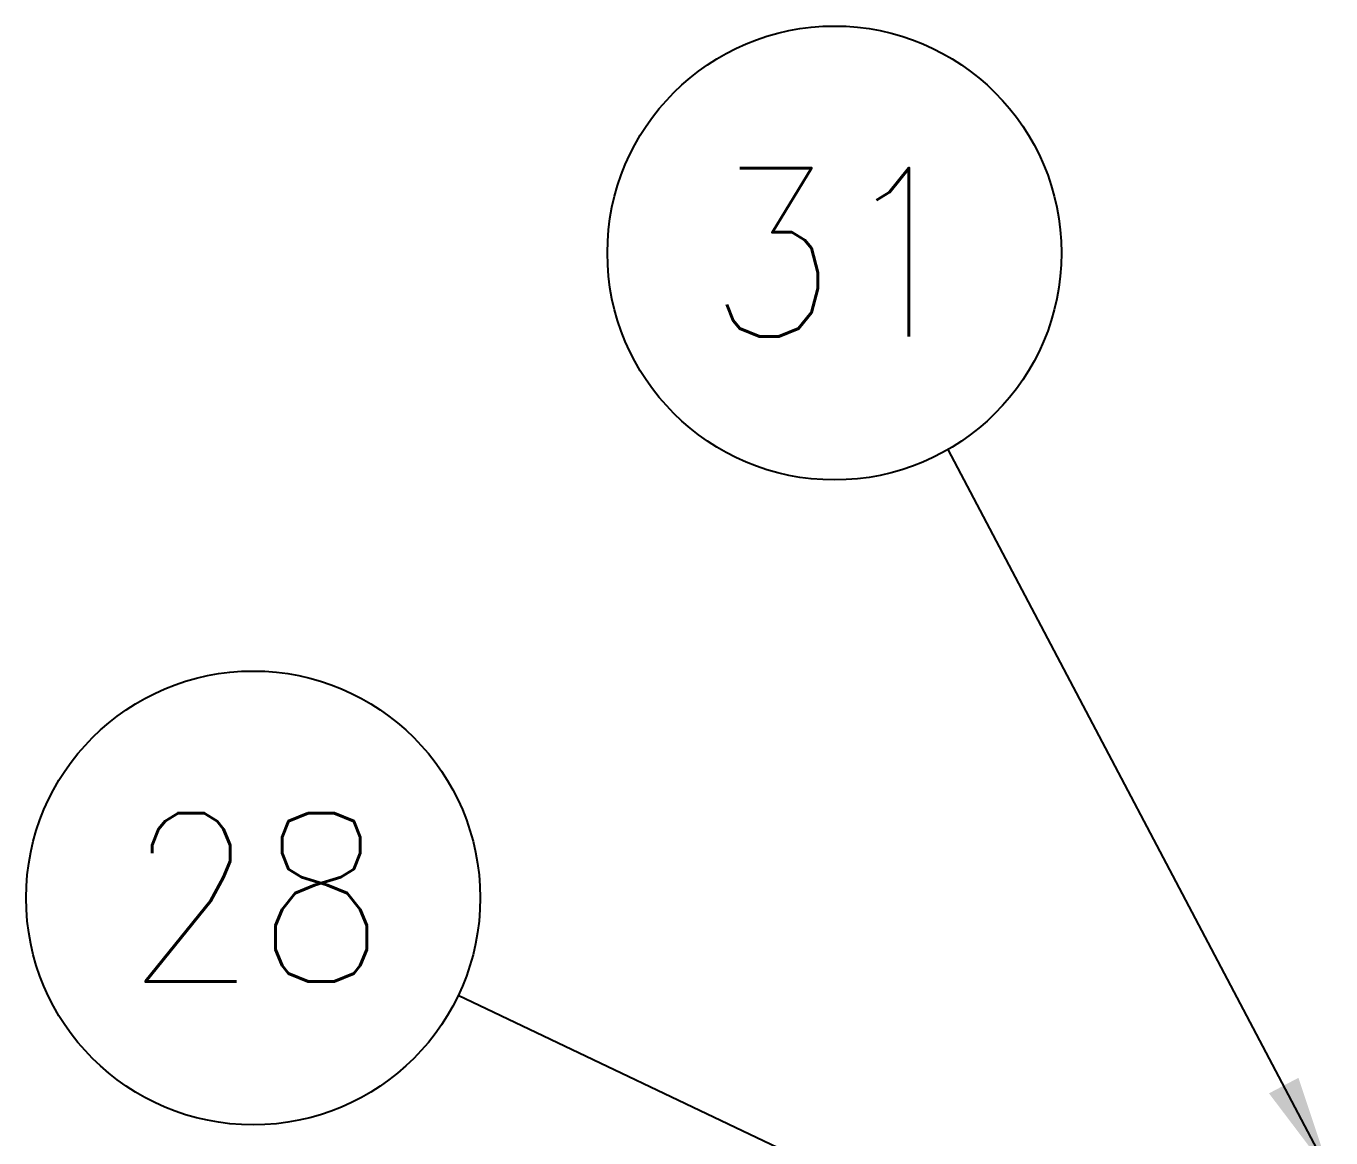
# Model space of a CAD drawing. Extents: x 14808 to 20058, y -13198 to -11680.
# Drawn here: x 15140.82 to 15179.51, y -12705.82 to -12672.84 of the extents above; entities that cross this region are included whole.
import ezdxf

# ---------------------------------------------------------------- set-up
doc = ezdxf.new("R2010")
doc.units = 0
doc.header["$LTSCALE"] = 7
doc.header["$MEASUREMENT"] = 0
doc.layers.get('0').update_dxf_attribs({"color": 2, "linetype": 'CONTINUOUS'})
doc.styles.add('GHS', font='romans', dxfattribs={"bigfont": 'ghs'})
doc.styles.add('TEXTSTYLE_0', font='txt.shx', dxfattribs={"width": 0.8, "bigfont": 'whgtxt.shx'})
doc.dimstyles.new('STANDARD$7', dxfattribs={"dimtxt": 3.5, "dimasz": 3, "dimexe": 1, "dimexo": 0.0625, "dimgap": 1, "dimtad": 1, "dimdec": 4, "dimzin": 0, "dimdsep": 46, "dimtxsty": 'GHS', "dimcen": 1, "dimclrt": 2, "dimadec": 0, "dimazin": 0, "dimtfac": 1, "dimtdec": 4, "dimtofl": 0, "dimtmove": 0, "dimatfit": 3, "dimfxl": 1, "dimtolj": 1, "dimtzin": 0, "dimarcsym": 0})

# ---------------------------------------------------------------- blocks, each defined once
blk = doc.blocks.new('A$C597274CB')
at = {"color": 2}
blk.add_circle((3.366, 3.366), 3.366, dxfattribs=at)
at = {"color": 2, "insert": (3.41, 3.376), "char_height": 2.5, "width": 5.41323, "attachment_point": 5, "style": 'TEXTSTYLE_0'}
blk.add_mtext('{\\W0.9;28}', dxfattribs=at)
blk = doc.blocks.new('A$C6772586D')
at = {"color": 2}
blk.add_circle((3.366, 3.366), 3.366, dxfattribs=at)
at = {"color": 2, "insert": (3.41, 3.376), "char_height": 2.5, "width": 5.41323, "attachment_point": 5, "style": 'TEXTSTYLE_0'}
blk.add_mtext('{\\W0.9;31}', dxfattribs=at)

msp = doc.modelspace()

# ---------------------------------------------------------------- block references
at = {"xscale": 2, "yscale": 2, "zscale": 2}
for name, p in [('A$C6772586D', (15158.056, -12686.304)), ('A$C597274CB', (15140.821, -12705.435))]:
    msp.add_blockref(name, p, dxfattribs=at)

# ---------------------------------------------------------------- leaders
for points in [[(15179.508, -12706.922), (15168.162, -12685.397)], [(15179.301, -12713.821), (15153.629, -12701.598)]]:
    msp.add_leader(points, dimstyle='STANDARD$7', override={"dimtxt": 3, "dimexo": 0.3, "dimgap": 2, "dimtad": 0, "dimdec": 1, "dimzin": 8, "dimcen": 0, "dimclrd": 2, "dimclre": 2, "dimazin": 2, "dimtp": 0.1, "dimtfac": 0.5, "dimtdec": 1, "dimfxl": 2.5, "dimarcsym": 1})

doc.saveas('drawing.dxf')
